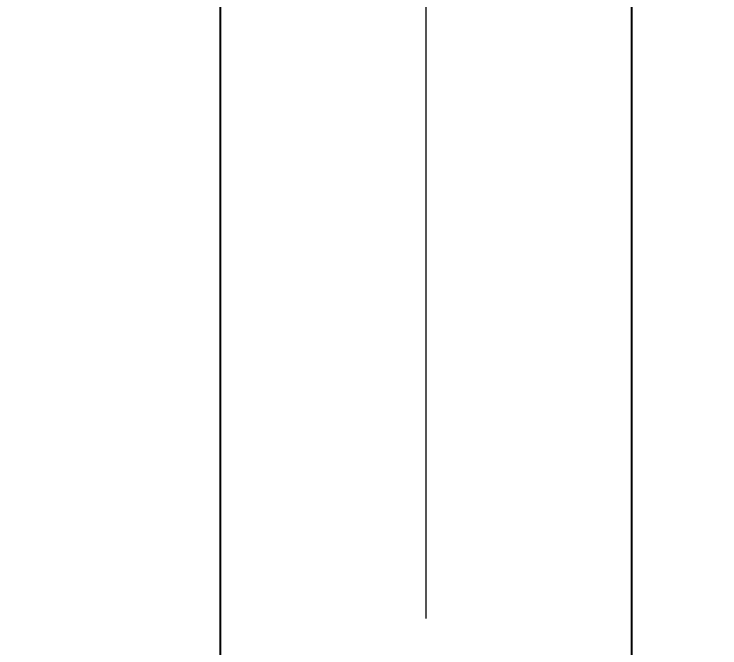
# Model space of a CAD drawing. Extents: x 28 to 1495, y -6 to 1069.
# Drawn here: x 943.88 to 991.94, y 568.59 to 611.75 of the extents above; entities that cross this region are included whole.
import ezdxf

# ---------------------------------------------------------------- set-up
doc = ezdxf.new("R2010")
doc.units = 0
doc.header["$LTSCALE"] = 50
doc.header["$MEASUREMENT"] = 0
doc.header["$PDMODE"] = 3
doc.header["$PDSIZE"] = -10
doc.layers.get('0').update_dxf_attribs({"linetype": 'CONTINUOUS'})
doc.layers.get('DEFPOINTS').update_dxf_attribs({"linetype": 'CONTINUOUS'})
doc.styles.add('Daelim Dimension', font='H2GTRE.TTF')
doc.dimstyles.new('DEFAULT', dxfattribs={"dimscale": 2, "dimtxt": 2, "dimasz": 2, "dimexe": 0, "dimexo": 2, "dimgap": 1, "dimtad": 1, "dimdec": 1, "dimzin": 9, "dimdsep": 46, "dimtxsty": 'Daelim Dimension', "dimcen": 0.5, "dimclrd": 252, "dimclre": 252, "dimclrt": 3, "dimadec": 1, "dimazin": 0, "dimtfac": 1, "dimtdec": 1, "dimtix": 1, "dimtmove": 0, "dimatfit": 3, "dimfxl": 1, "dimtolj": 1, "dimtzin": 1, "dimlwd": 9, "dimlwe": 9, "dimarcsym": 0})

# ---------------------------------------------------------------- blocks, each defined once
blk = doc.blocks.new('*D30')
at = {"color": 5, "lineweight": 9, "ltscale": 0.5, "transparency": 16777216}
for p, q in [((967.943, 855.287), (909.591, 855.287)), ((909.591, 851.287), (909.591, 458.587)), ((941.693, 454.587), (909.591, 454.587))]:
    blk.add_line(p, q, dxfattribs=at)
at = {"color": 5, "ltscale": 0.5, "transparency": 16777216}
for points in [[(908.924, 851.287), (910.257, 851.287), (909.591, 855.287)], [(908.924, 458.587), (910.257, 458.587), (909.591, 454.587)]]:
    blk.add_solid(points, dxfattribs=at)
at = {"layer": 'DEFPOINTS', "color": 0, "ltscale": 0.5, "transparency": 16777216}
for p in [(971.943, 855.287), (909.591, 454.587), (945.693, 454.587)]:
    blk.add_point(p, dxfattribs=at)
at = {"color": 7, "ltscale": 0.5, "transparency": 16777216, "insert": (902.374, 654.937), "char_height": 10, "attachment_point": 5, "rotation": 90, "style": 'Daelim Dimension'}
blk.add_mtext('\\A1;400.7', dxfattribs=at)
blk = doc.blocks.new('*D34')
at = {"color": 5, "lineweight": 9, "ltscale": 0.5, "transparency": 16777216}
for p, q in [((971.943, 570.587), (971.943, 614.843)), ((1047.143, 614.843), (975.943, 614.843)), ((1051.143, 522.839), (1051.143, 614.843))]:
    blk.add_line(p, q, dxfattribs=at)
at = {"color": 5, "ltscale": 0.5, "transparency": 16777216}
for points in [[(975.943, 615.509), (975.943, 614.176), (971.943, 614.843)], [(1047.143, 615.509), (1047.143, 614.176), (1051.143, 614.843)]]:
    blk.add_solid(points, dxfattribs=at)
at = {"layer": 'DEFPOINTS', "color": 0, "ltscale": 0.5, "transparency": 16777216}
for p in [(971.943, 614.843), (971.943, 566.587), (1051.143, 518.839)]:
    blk.add_point(p, dxfattribs=at)
at = {"color": 7, "ltscale": 0.5, "transparency": 16777216, "insert": (1011.543, 622.053), "char_height": 10, "attachment_point": 5, "style": 'Daelim Dimension'}
blk.add_mtext('\\A1;79.2', dxfattribs=at)

msp = doc.modelspace()

# ---------------------------------------------------------------- linework, layer by layer
at = {"color": 7, "linetype": 'Continuous'}
for p, q in [((957.943, 566.587), (957.943, 637.168)), ((985.943, 566.587), (985.943, 637.166))]:
    msp.add_line(p, q, dxfattribs=at)

# ---------------------------------------------------------------- dimensions: what is measured, and where the dimension line sits
at = {"color": 5, "ltscale": 0.5}
dim = msp.add_linear_dim(base=(909.591, 454.587), p1=(971.943, 855.287), p2=(945.693, 454.587), angle=90, dimstyle='DEFAULT', override={"dimtxt": 5, "dimclrd": 5, "dimclre": 5, "dimclrt": 7}, dxfattribs=at)
dim.commit()
dim.dimension.update_dxf_attribs({"geometry": '*D30', "text_midpoint": (902.374, 654.937)})
dim = msp.add_linear_dim(base=(971.943, 614.843), p1=(1051.143, 518.839), p2=(971.943, 566.587), dimstyle='DEFAULT', override={"dimtxt": 5, "dimclrd": 5, "dimclre": 5, "dimclrt": 7}, dxfattribs=at)
dim.commit()
dim.dimension.update_dxf_attribs({"geometry": '*D34', "text_midpoint": (1011.543, 622.053)})

doc.saveas('drawing.dxf')
